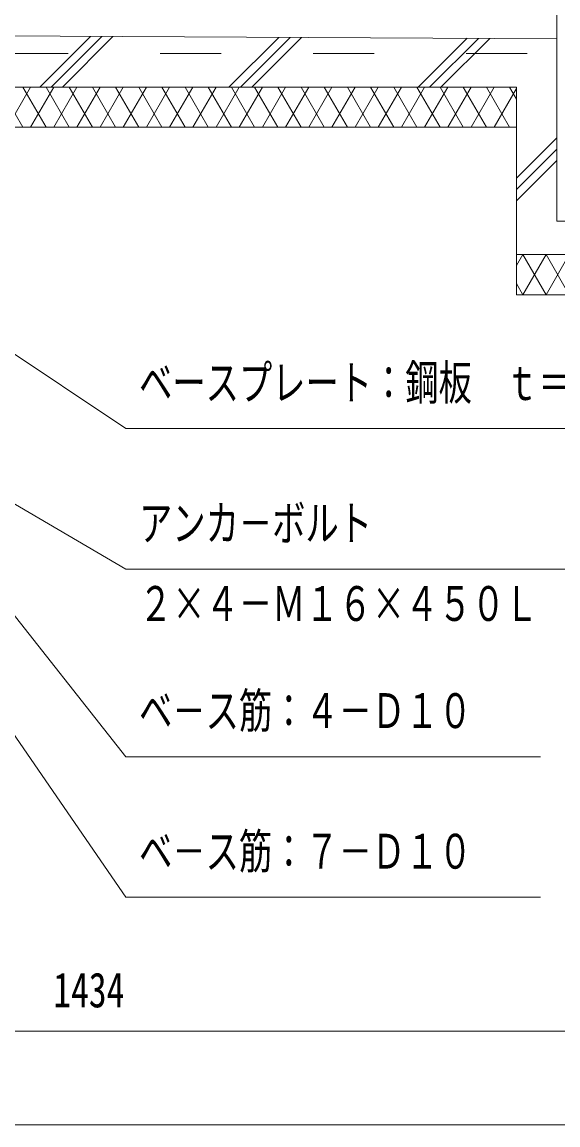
# Model space of a CAD drawing. Units: millimetres, scale not verified. Extents: x -34086 to 34091, y -14700 to 14700.
# Drawn here: x 26559 to 29362, y -4067 to 1698 of the extents above; entities that cross this region are included whole.
import ezdxf
from ezdxf.enums import TextEntityAlignment as Align

# ---------------------------------------------------------------- set-up
doc = ezdxf.new("R2010")
doc.units = ezdxf.units.MM
doc.header["$LTSCALE"] = 80
doc.linetypes.add('USER2', pattern=[10, 4, -6])
for name, color, linetype, lineweight in [('0-6_2-02BOLD', 7, 'Continuous', 18), ('0-7_2-12HIDDEN', 3, 'USER2', 18), ('0-A_2-52DIM', 3, 'Continuous', 18), ('0-B_2-62HATCH', 2, 'Continuous', 18)]:
    doc.layers.add(name, color=color, linetype=linetype, lineweight=lineweight)
doc.styles.add('ＭＳ ゴシック', font='')
doc.styles.get('ＭＳ ゴシック').set_extended_font_data('MS Gothic')

msp = doc.modelspace()

# ---------------------------------------------------------------- linework, layer by layer
at = {"layer": '0-6_2-02BOLD'}
for p, q in [((29356.32, 5487.9), (29356.32, 657.9)), ((29356.33, 1610.83), (24649.18, 1634.25)), ((25315.76, 1357.9), (29144.85, 1357.9)), ((29144.85, 272.9), (29144.85, 1357.9)), ((25315.76, 1147.9), (29144.85, 1147.9)), ((29668.27, 657.9), (29356.32, 657.9)), ((29879.85, 482.9), (29144.85, 482.9)), ((29879.85, 272.9), (29144.85, 272.9))]:
    msp.add_line(p, q, dxfattribs=at)
at = {"layer": '0-7_2-12HIDDEN'}
msp.add_line((16880.75, 1532.9), (30950.75, 1532.9), dxfattribs=at)
at = {"layer": '0-A_2-52DIM'}
for p, q in [((27100.75, -427.1), (24911.15, 1034.8)), ((27100.75, -427.1), (30320.76, -427.1)), ((27100.75, -2877.1), (25494.45, -539.65)), ((27100.75, -2142.1), (25863.93, -575.3)), ((27100.75, -2142.1), (29270.75, -2142.1)), ((27100.75, -2877.1), (29270.75, -2877.1)), ((30950.75, -3577.1), (16880.75, -3577.1)), ((16880.75, -4067.1), (30950.75, -4067.1))]:
    msp.add_line(p, q, dxfattribs=at)
msp.add_lwpolyline([(29690.75, -1162.1), (27100.75, -1162.1), (24854.54, 154.53)], dxfattribs=at)
at = {"layer": '0-B_2-62HATCH'}
for p, q in [((26651.21, 1357.9), (26916.28, 1622.97)), ((26710.61, 1357.9), (26975.39, 1622.68)), ((26770, 1357.9), (27034.48, 1622.39)), ((27641.15, 1357.9), (27901.32, 1618.07)), ((27700.55, 1357.9), (27960.43, 1617.78)), ((27759.95, 1357.9), (28019.54, 1617.49)), ((28631.11, 1357.9), (28886.38, 1613.17)), ((28690.51, 1357.9), (28945.48, 1612.88)), ((28749.9, 1357.9), (29004.58, 1612.59)), ((26562.89, 1147.9), (26441.66, 1357.9)), ((26482.07, 1147.9), (26603.31, 1357.9)), ((26684.14, 1147.9), (26562.89, 1357.9)), ((26603.31, 1147.9), (26724.55, 1357.9)), ((26805.38, 1147.9), (26684.14, 1357.9)), ((26724.55, 1147.9), (26845.8, 1357.9)), ((26926.63, 1147.9), (26805.38, 1357.9)), ((26845.8, 1147.9), (26967.04, 1357.9)), ((27047.87, 1147.9), (26926.63, 1357.9)), ((26967.04, 1147.9), (27088.29, 1357.9)), ((27169.11, 1147.9), (27047.88, 1357.9)), ((27088.29, 1147.9), (27209.53, 1357.9)), ((27290.35, 1147.9), (27169.11, 1357.9)), ((27209.53, 1147.9), (27330.77, 1357.9)), ((27411.6, 1147.9), (27290.36, 1357.9)), ((27330.77, 1147.9), (27452.02, 1357.9)), ((27532.85, 1147.9), (27411.6, 1357.9)), ((27452.02, 1147.9), (27573.26, 1357.9)), ((27654.09, 1147.9), (27532.85, 1357.9)), ((27573.26, 1147.9), (27694.51, 1357.9)), ((27775.33, 1147.9), (27654.09, 1357.9)), ((27694.51, 1147.9), (27815.75, 1357.9)), ((27896.57, 1147.9), (27775.33, 1357.9)), ((27815.75, 1147.9), (27936.99, 1357.9)), ((28017.82, 1147.9), (27896.57, 1357.9)), ((27936.99, 1147.9), (28058.23, 1357.9)), ((28139.06, 1147.9), (28017.82, 1357.9)), ((28058.23, 1147.9), (28179.47, 1357.9)), ((28260.31, 1147.9), (28139.07, 1357.9)), ((28179.47, 1147.9), (28300.73, 1357.9)), ((28381.56, 1147.9), (28260.31, 1357.9)), ((28300.73, 1147.9), (28421.97, 1357.9)), ((28502.79, 1147.9), (28381.56, 1357.9)), ((28421.97, 1147.9), (28543.21, 1357.9)), ((28624.03, 1147.9), (28502.79, 1357.9)), ((28543.21, 1147.9), (28664.45, 1357.9)), ((28745.28, 1147.9), (28624.03, 1357.9)), ((28664.45, 1147.9), (28785.7, 1357.9)), ((28866.53, 1147.9), (28745.28, 1357.9)), ((28785.7, 1147.9), (28906.94, 1357.9)), ((28987.77, 1147.9), (28866.53, 1357.9)), ((28906.94, 1147.9), (29028.19, 1357.9)), ((29109.02, 1147.9), (28987.77, 1357.9)), ((29028.19, 1147.9), (29144.85, 1349.97)), ((29144.85, 1295.84), (29109.02, 1357.9)), ((29144.85, 881.71), (29356.32, 1093.18)), ((29144.85, 822.3), (29356.32, 1033.78)), ((29144.85, 762.9), (29356.32, 974.38)), ((29178.32, 482.9), (29144.85, 424.9)), ((29178.32, 482.9), (29299.57, 272.9)), ((29299.57, 482.9), (29178.32, 272.9)), ((29420.82, 482.9), (29299.57, 272.9)), ((29299.57, 482.9), (29420.81, 272.9)), ((29144.85, 330.89), (29178.32, 272.9))]:
    msp.add_line(p, q, dxfattribs=at)

# ---------------------------------------------------------------- texts
at = {"layer": '0-A_2-52DIM', "color": 7, "style": 'ＭＳ ゴシック'}
for s, width, p in [('ベースプレート：鋼板\u3000ｔ＝１６', 0.7, (27170.76, -332.23)), ('アンカ－ボルト', 0.7, (27170.76, -1067.22)), ('２×４－Ｍ１６×４５０Ｌ', 0.7, (27170.76, -1487.22)), ('ベ－ス筋：４－Ｄ１０', 0.7, (27170.75, -2047.23)), ('ベ－ス筋：７－Ｄ１０', 0.7, (27170.75, -2782.22)), ('1434', 0.75, (26722.03, -3507.1))]:
    msp.add_text(s, height=182.3, dxfattribs=dict(at, width=width)).set_placement(p, align=Align.BOTTOM_LEFT)

doc.saveas('drawing.dxf')
